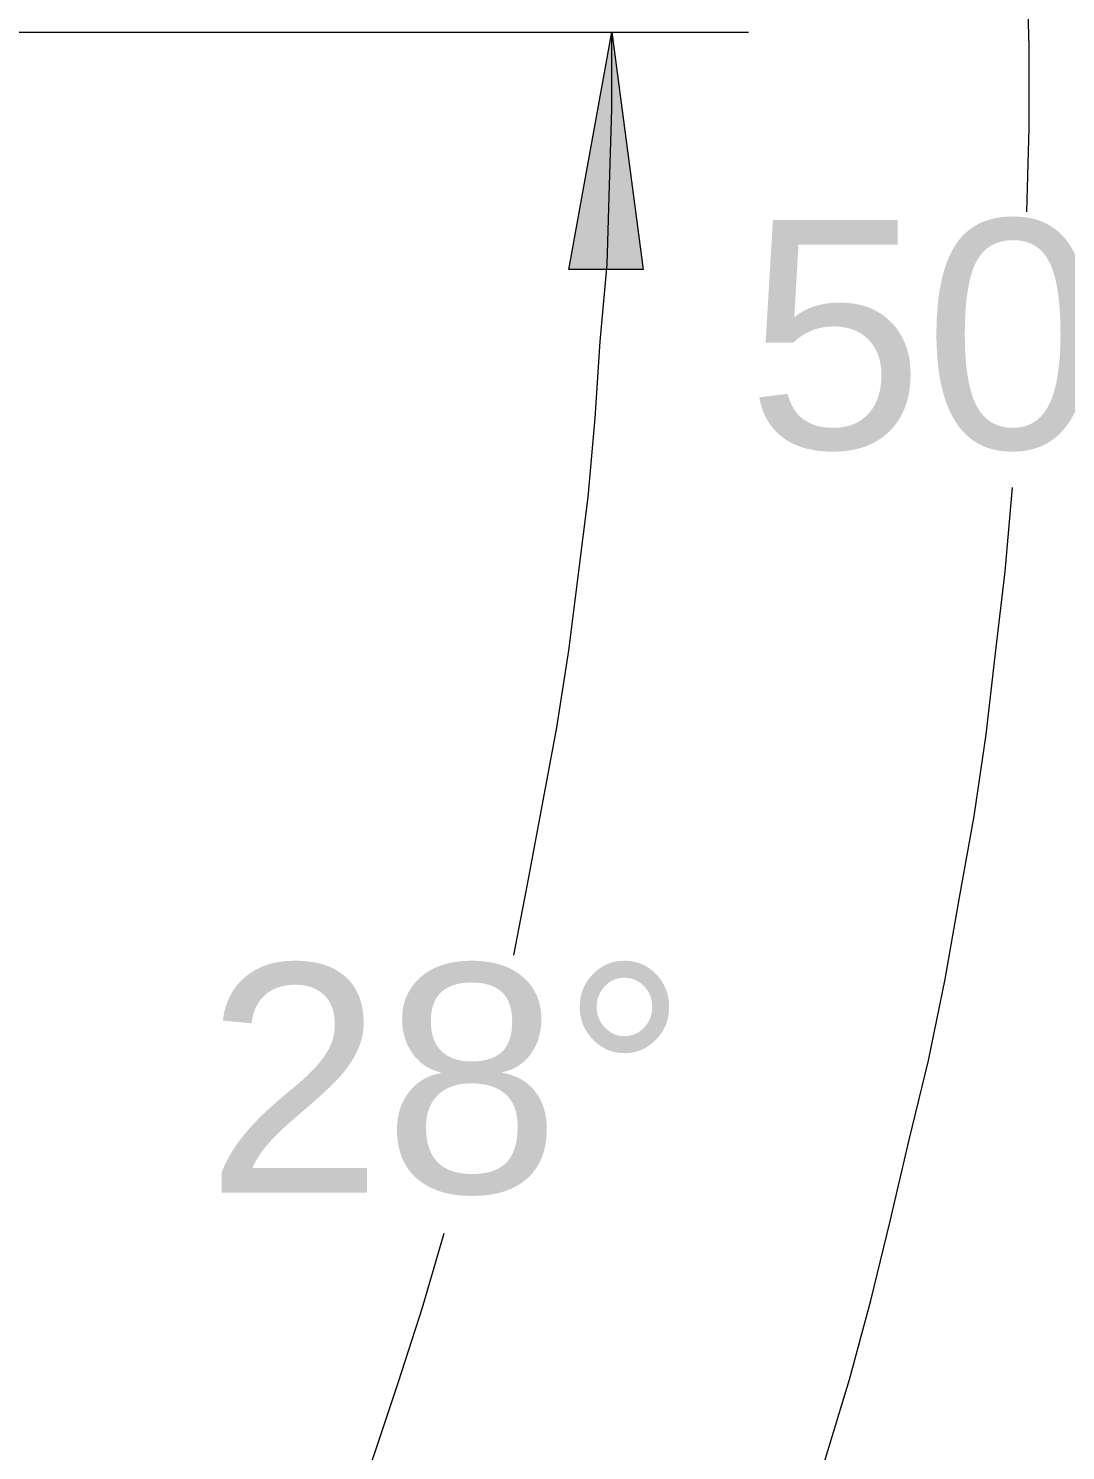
# Model space of a CAD drawing. Header units: millimetres. Extents: x 3 to 592, y 5 to 207.
# Drawn here: x 144.62 to 159.89, y 28.87 to 49.8 of the extents above; entities that cross this region are included whole.
import ezdxf

# ---------------------------------------------------------------- set-up
doc = ezdxf.new("R2010")
doc.units = ezdxf.units.MM

msp = doc.modelspace()

# ---------------------------------------------------------------- hatches: boundary and pattern name
h = msp.add_hatch(color=7)
h.paths.add_polyline_path([(61.630278, 108.549722), (65.122778, 109.078889), (65.122778, 107.985278)])
h.paths.add_polyline_path([(124.424722, 108.549722), (120.896944, 107.985278), (120.896944, 109.078889)])
h.paths.add_polyline_path([(29.633333, 49.918056), (30.268333, 46.425556), (29.21, 46.390278)])
h.paths.add_polyline_path([(37.076944, 20.214167), (35.030833, 23.106944), (35.983333, 23.600833)])
h.paths.add_polyline_path([(145.626667, 19.402778), (146.720278, 22.789444), (147.672778, 22.295556)])
h.paths.add_polyline_path([(153.211389, 49.741667), (153.67, 46.249167), (152.576389, 46.249167)])
h.paths.add_polyline_path([(28.539722, 76.164722), (27.834167, 72.672222), (26.811111, 73.060278)])
h.paths.add_polyline_path([(31.785278, 17.427222), (29.739167, 20.284722), (30.691667, 20.778611)])
h.paths.add_polyline_path([(151.235833, 16.404167), (152.329444, 19.790833), (153.281944, 19.296944)])
h.paths.add_polyline_path([(154.446111, 74.400833), (156.174722, 71.331667), (155.151667, 70.943611)])
h.paths.add_polyline_path([(173.813611, 128.164167), (177.341389, 128.693333), (177.341389, 127.599722)])
h.paths.add_polyline_path([(231.880833, 128.164167), (228.353056, 127.599722), (228.353056, 128.693333)])

# ---------------------------------------------------------------- linework, layer by layer
at = {"color": 7, "lineweight": 0}
for points in [[(159.314444, 47.095833), (159.349722, 48.330556), (159.349722, 49.53), (159.314444, 50.729444), (159.279167, 51.964167), (159.208611, 53.163611), (159.138056, 54.398333), (159.032222, 55.597778), (158.891111, 56.797222), (158.75, 57.996667), (158.573611, 59.196111), (158.397222, 60.395556), (158.185556, 61.595), (157.938611, 62.794444), (157.691667, 63.993889), (157.409444, 65.158056), (157.091944, 66.3575), (156.774444, 67.521667), (156.456944, 68.685833), (156.104167, 69.85), (155.716111, 71.014167), (155.328056, 72.143056), (154.904722, 73.271944), (154.446111, 74.400833)], [(142.839722, 49.741667), (155.222222, 49.741667)], [(151.765, 36.159722), (151.976667, 37.253333), (152.188333, 38.382222), (152.4, 39.511111), (152.576389, 40.64), (152.7175, 41.768889), (152.858611, 42.897778), (152.964444, 44.061944), (153.035, 45.190833), (153.140833, 46.319722), (153.176111, 47.483889), (153.211389, 48.612778), (153.211389, 49.741667)], [(151.235833, 16.404167), (151.800278, 17.497778), (152.329444, 18.591389), (152.858611, 19.685), (153.3525, 20.778611), (153.846389, 21.9075), (154.305, 23.001111), (154.763611, 24.13), (155.186944, 25.294167), (155.610278, 26.423056), (155.998333, 27.587222), (156.351111, 28.751389), (156.703889, 29.915556), (157.021389, 31.079722), (157.303611, 32.243889), (157.585833, 33.443333), (157.868056, 34.6075), (158.115, 35.806944), (158.326667, 37.006389), (158.538333, 38.205833), (158.714722, 39.405278), (158.855833, 40.604722), (158.996944, 41.804167), (159.102778, 43.038889)], [(145.626667, 19.402778), (146.155833, 20.425833), (146.649722, 21.448889), (147.143611, 22.471944), (147.6375, 23.495), (148.096111, 24.553333), (148.519444, 25.611667), (148.942778, 26.67), (149.330833, 27.728333), (149.718889, 28.821944), (150.071667, 29.880278), (150.424444, 30.973889), (150.741944, 32.0675)]]:
    msp.add_lwpolyline(points, dxfattribs=at)
msp.add_lwpolyline([(153.211389, 49.741667), (153.67, 46.249167), (152.576389, 46.249167)], close=True, dxfattribs=at)

# ---------------------------------------------------------------- texts
at = {"color": 7, "char_height": 3.362783, "attachment_point": 1}
for s, insert in [('{\\fArialUnicodeMS|b0|i0|c0;50°}', (155.189494, 46.978519)), ('{\\fArialUnicodeMS|b0|i0|c0;28°}', (147.231409, 36.026991))]:
    msp.add_mtext(s, dxfattribs=dict(at, insert=insert))

doc.saveas('drawing.dxf')
